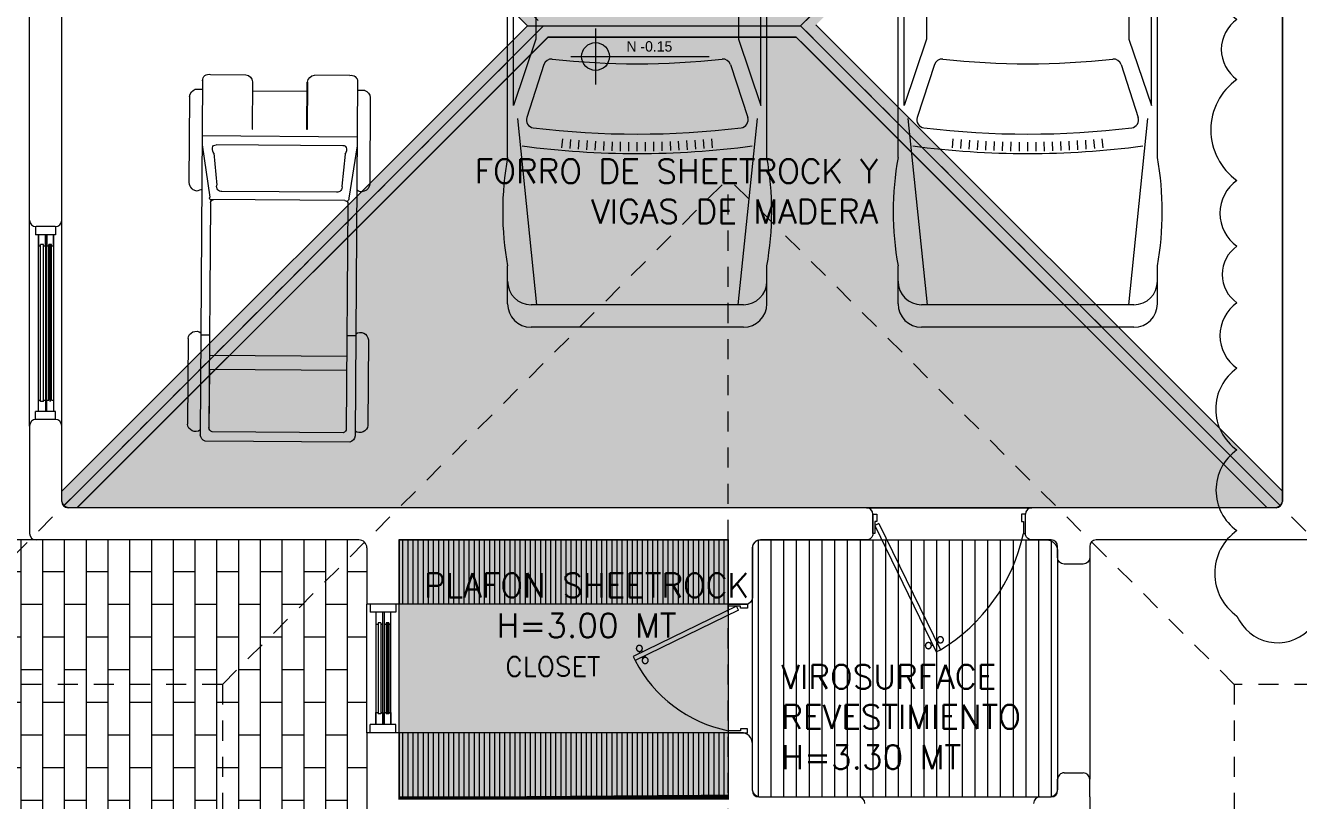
# Model space of a CAD drawing. Header units: metres. Extents: x 8 to 2416, y -346 to 476.
# Drawn here: x 119.34 to 127.27, y -101.05 to -96.23 of the extents above; entities that cross this region are included whole.
import ezdxf

# ---------------------------------------------------------------- set-up
doc = ezdxf.new("R2010")
doc.units = ezdxf.units.M
doc.linetypes.add('0', pattern=[0])
doc.linetypes.add('HIDDEN2', pattern=[0.1875, 0.125, -0.0625])
doc.layers.get('0').update_dxf_attribs({"color": 250, "linetype": '0', "lineweight": 20})
for name, color, linetype, lineweight in [('02_mobiliario', 250, 'Continuous', 5), ('A-DOOR', 35, 'Continuous', 5), ('A-WALL', 250, 'Continuous', 20), ('baños', 140, 'Continuous', 0), ('closets', 253, 'Continuous', 0), ('MOBILIARIOS', 252, 'Continuous', 0), ('piscina', 131, 'Continuous', 0), ('piso', 253, 'Continuous', 0), ('PLAFON', 253, 'Continuous', 5), ('PLAFON-MADERA', 33, 'Continuous', 5), ('textos', 7, 'Continuous', 0)]:
    doc.layers.add(name, color=color, linetype=linetype, lineweight=lineweight)
doc.layers.add('hatch piso', color=253, linetype='Continuous', lineweight=0, transparency=0.7)
doc.layers.add('Techos 1', color=7, linetype='HIDDEN2', lineweight=9, true_color=0x42391a)
doc.styles.add('ESC100-2mm', font='arial.ttf', dxfattribs={"height": 0.15})
doc.styles.get("Standard").update_dxf_attribs({"font": 'arial.ttf', "height": 0.1875})

# ---------------------------------------------------------------- blocks, each defined once
blk = doc.blocks.new('A$C95be60c7')
at = {"layer": 'A-DOOR'}
for p, q in [((0.4752340171023093, 0.742593415591756), (0.4497390260432326, 0.7302042678396958)), ((0.7620076617305642, 0.08760267535788557), (0.4497390260432326, 0.7302042678396958)), ((0.7875026527896409, 0.09999182310988886), (0.4752340171023093, 0.742593415591756)), ((0.4703040601786483, 0.6878845399689055), (0.4600779892918467, 0.6829152382403265)), ((0.4785300738332694, 0.6709566488205212), (0.4683040029464678, 0.6659873470920559)), ((0.4957990512381798, 0.700273687720852), (0.5060251221249814, 0.7052429894493173)), ((0.5040250648923461, 0.6833457965724676), (0.5142511357791477, 0.6883150983010466)), ((0.7620076617305642, 0.08760267535788557), (0.7875026527896409, 0.09999182310988886))]:
    blk.add_line(p, q, dxfattribs=at)
for points in [[(2.652793568813649e-06, 0.03000084532914002), (0.02502843218178441, 0.03000084532891265), (0.02502843218178441, 0.07500084532929918), (0.01250265279338691, 0.07500084532929918), (0.01250265279338691, 0.1500008453294015), (2.652793568813649e-06, 0.1500008453294015), (2.652793568813649e-06, 0.03000084532914002)], [(0.8000026527935518, 0.03000084532914002), (0.7749768734053362, 0.03000084532891265), (0.7749768734053362, 0.07500084532929918), (0.7875026527937337, 0.07500084532929918), (0.7875026527937337, 0.1500008453294015), (0.8000026527935518, 0.1500008453294015), (0.8000026527935518, 0.03000084532914002)]]:
    blk.add_lwpolyline(points, dxfattribs=at)
blk.add_arc((0.8309239935775281, -0.01190400803308833), 0.8342821300934081, 117.1873632610009, 168.8098988989003, dxfattribs=at)
for points in [[(0.5059773594327339, 0.7039096966342697), (0.50597915896941, 0.7089527022782534), (0.5110252815026683, 0.7176856447398734), (0.5197618230374133, 0.722725533494696), (0.5298478343258353, 0.7227219344212301), (0.5385807767872279, 0.7176758118880855), (0.5436206655423916, 0.7089392703529995), (0.5436170664685847, 0.6988532590649186), (0.5385709439357811, 0.6901203166034122), (0.5298344024005814, 0.6850804278484759), (0.5197483911121594, 0.6850840269220555), (0.5110154486507668, 0.6901301494552001), (0.505975559895603, 0.6988666909902861), (0.5059773594327339, 0.7039096966342697)], [(0.4307102590657337, 0.6673340718323573), (0.4307120586024098, 0.6723770774764546), (0.4357581811356681, 0.6811100199379609), (0.4444947226708678, 0.6861499086928973), (0.454580733958835, 0.6861463096193177), (0.4633136764202277, 0.681100187086173), (0.4683535651753914, 0.6723636455512008), (0.4683499661020392, 0.6622776342631198), (0.4633038435687808, 0.6535446918014998), (0.4545673020335812, 0.6485048030466771), (0.4444812907456139, 0.648508402120143), (0.4357483482837665, 0.6535545246532877), (0.4307084595290576, 0.6622910661883736), (0.4307102590657337, 0.6673340718323573)]]:
    blk.add_open_spline(points, degree=2, dxfattribs=at)
blk = doc.blocks.new('puerta 1.00')
at = {"layer": 'A-DOOR'}
for p, q in [((-0.1499909777825792, -0.01249999999998863), (-0.9369131065861893, -0.3949003899592327)), ((-0.1376018300305759, -0.03799499105906534), (-0.9245239588341292, -0.4203953810183521)), ((-0.1376018300305759, -0.03799499105906534), (-0.1499909777825792, -0.01249999999998863)), ((-0.9369131065861893, -0.3949003899592185), (-0.9245239588341292, -0.4203953810182952)), ((-0.8945933787151716, -0.3743353558235185), (-0.8995626804436938, -0.3641092849366885)), ((-0.8776654875668441, -0.3661093421694943), (-0.8826347892953663, -0.3558832712826359)), ((-0.8652763398148409, -0.391604333228571), (-0.8603070380863755, -0.4018304041154153)), ((-0.8822042309632252, -0.3998303468828937), (-0.8772349292346462, -0.4100564177697379))]:
    blk.add_line(p, q, dxfattribs=at)
for points in [[(-0.08000000000000003, 0), (-0.07999999999977266, -0.02502577938815875), (-0.1250000000001364, -0.02502577938815875), (-0.1250000000001364, -0.01249999999998863), (-0.2000000000002728, -0.01249999999998863), (-0.2000000000002728, 0), (-0.08000000000000003, 0)], [(-0.08000000000000003, -0.949999999999676), (-0.07999999999977266, -0.9249742206115172), (-0.1250000000001364, -0.9249742206115172), (-0.1250000000001364, -0.9374999999996874), (-0.2000000000002728, -0.9374999999996874), (-0.2000000000002728, -0.949999999999676), (-0.08000000000000003, -0.949999999999676)]]:
    blk.add_lwpolyline(points, dxfattribs=at)
blk.add_arc((0.0366406024470507, 0.1601847667154885), 1.12290276596214, 211.1335814021241, 257.8342745107439, dxfattribs=at)
for points in [[(-0.8982293876285894, -0.3641570476290497), (-0.9032723932726299, -0.3641552480922314), (-0.9120053357341931, -0.3591091255589873), (-0.9170452244890726, -0.3503725840241714), (-0.9170416254155498, -0.3402865727359341), (-0.9119955028824052, -0.3315536302744846), (-0.9032589613473192, -0.3265137415195056), (-0.8931729500592382, -0.3265173405931563), (-0.8844400075977319, -0.3315634631261162), (-0.8794001188427956, -0.3403000046612163), (-0.8794037179163752, -0.3503860159494536), (-0.8844498404495198, -0.3591189584108889), (-0.8931863819846058, -0.3641588471658821), (-0.8982293876285894, -0.3641570476290497)], [(-0.8616537628267338, -0.4394241479959078), (-0.8666967684707743, -0.4394223484592317), (-0.8754297109322806, -0.4343762259259734), (-0.8804695996872169, -0.4256396843908874), (-0.8804660006136942, -0.4155536731029486), (-0.8754198780805496, -0.4068207306414706), (-0.8666833365455204, -0.4017808418864917), (-0.8565973252574395, -0.4017844409598581), (-0.8478643827958763, -0.4068305634931022), (-0.8428244940409968, -0.4155671050282024), (-0.8428280931145196, -0.4256531163161554), (-0.8478742156476073, -0.4343860587779034), (-0.8566107571826933, -0.4394259475325839), (-0.8616537628267338, -0.4394241479959078)]]:
    blk.add_open_spline(points, degree=2, dxfattribs=at)
blk = doc.blocks.new('PL BASE 1N NASAS 09')
at = {"layer": 'closets', "transparency": 33554687}
h = blk.add_hatch(dxfattribs=at)
h.set_pattern_fill('LINE', color=256, scale=0.01, angle=90)
h.set_pattern_definition([(90, (-228.0346731730523, 137.0095482747123), (-0.03175, 1.944126793646423e-18), [])])
h.paths.add_polyline_path([(-120.1315273407579, -42.04975761937487), (-118.0810712337411, -42.04975761937487), (-118.0810712337412, -41.64979643552722), (-120.1315273407579, -41.64979643552722)])
h = blk.add_hatch(dxfattribs=at)
h.set_pattern_fill('LINE', color=256, scale=0.01, angle=90)
h.set_pattern_definition([(90, (-228.0346731730522, 138.2095094585749), (-0.03175, 1.944126793646423e-18), [])])
h.paths.add_polyline_path([(-120.1310712337408, -43.24975761938991), (-118.0815273407583, -43.24975761938991), (-118.0815273407583, -42.84975761938986), (-120.1310712337408, -42.84975761938986)])
at = {"layer": 'textos', "transparency": 33554534}
h = blk.add_hatch(color=256, dxfattribs=at)
h.dxf.hatch_style = 1
h.paths.add_polyline_path([(-118.9078506860634, -38.55411232649554, 0.4142135623730951), (-118.9943958741247, -38.64065751470831), (-118.9078506860634, -38.64065751470831)])
h.paths.add_polyline_path([(-118.8213054978506, -38.64065751470831), (-118.9078506860634, -38.64065751470831), (-118.9078506860634, -38.72720270292108, 0.4142135623730951)])
at = {"layer": 'A-DOOR'}
for p, q in [((-122.3935273392251, -39.69971712098881), (-122.3935273392276, -39.74971712075616)), ((-122.2695273392717, -39.69971712075598), (-122.2695273392717, -39.74971712075616)), ((-122.2695273392717, -39.74971712075616), (-122.3935273392274, -39.74971712075616)), ((-122.3751035882301, -40.84971712098844), (-122.3751035882299, -39.7497171207557)), ((-122.3321155108044, -39.7497171207557), (-122.3321155108042, -40.84971712098844)), ((-122.3245154165809, -40.84971712098844), (-122.3245154165809, -39.7497171207557)), ((-122.2815273391554, -39.7497171207557), (-122.2815273391554, -40.84971712098844)), ((-122.3623083129007, -40.78841588454783), (-122.3623083129007, -39.81101835719632)), ((-122.344910785783, -39.81101835719677), (-122.3623083129007, -39.81101835719632)), ((-122.344910785783, -40.78841588454738), (-122.344910785783, -39.81101835719677)), ((-122.3117201411171, -40.779717120755), (-122.3117201412517, -39.81101835719632)), ((-122.294322614134, -39.81101835719677), (-122.3117201412517, -39.81101835719632)), ((-122.2943226139998, -40.77971712075545), (-122.294322614134, -39.81101835719677)), ((-122.344910785783, -40.78841588454738), (-122.3623083129007, -40.78841588454783)), ((-122.2695273392717, -40.84971712098799), (-122.3935273392274, -40.84971712098799)), ((-122.3935273392251, -40.89971712075534), (-122.3935273392276, -40.84971712098799)), ((-122.2695273392717, -40.89971712098817), (-122.2695273392717, -40.84971712098799)), ((-120.331071233741, -42.84975761938988), (-120.3310712337462, -42.04975761938987)), ((-120.3110712322481, -42.04975761938988), (-120.3110712322481, -42.09975761915582)), ((-120.1510712322921, -42.04975761938988), (-120.1510712322921, -42.09975761915582)), ((-120.131071233741, -42.84975761938988), (-120.1310712337542, -42.04975761938987)), ((-120.1510712322921, -42.09975761915582), (-120.3110712322479, -42.09975761915582)), ((-120.2746474812506, -42.09975761915582), (-120.2746474812503, -42.79975761962435)), ((-120.2316594038249, -42.79975761962435), (-120.2316594038247, -42.09975761915582)), ((-120.2240593096013, -42.09975761915582), (-120.2240593096013, -42.79975761962435)), ((-120.1810712321759, -42.79975761962435), (-120.1810712321759, -42.09975761915582)), ((-120.2618522059212, -42.16655885559643), (-120.2618522059212, -42.73295638318374)), ((-120.2444546788034, -42.16655885559688), (-120.2618522059212, -42.16655885559643)), ((-120.2444546786685, -42.16655885559688), (-120.2444546788034, -42.73295638318329)), ((-120.2112640342574, -42.16655885559643), (-120.2112640342722, -42.73295638318374)), ((-120.1938665070226, -42.16655885559688), (-120.2112640341404, -42.16655885559643)), ((-120.1938665070183, -42.16655885559688), (-120.1938665071544, -42.73295638318329)), ((-120.2444546788034, -42.73295638318329), (-120.2618522059212, -42.73295638318374)), ((-120.1938665071544, -42.73295638318329), (-120.2112640342722, -42.73295638318374)), ((-120.1510712322921, -42.7997576196239), (-120.3110712322479, -42.7997576196239)), ((-120.3110712322456, -42.84975761939125), (-120.3110712322481, -42.7997576196239)), ((-120.1510712322921, -42.84975761962408), (-120.1510712322921, -42.7997576196239))]:
    blk.add_line(p, q, dxfattribs=at)
for points in [[(-122.3449107857834, -39.81971712075587), (-122.3321155106871, -39.81971712075541), (-122.3321155106876, -39.7497171207557), (-122.3751035879966, -39.74971712075616), (-122.3751035879966, -39.81971712075541), (-122.3623083129007, -39.81971712075496)], [(-122.2943226141344, -39.81971712075587), (-122.2815273390381, -39.81971712075541), (-122.2815273390386, -39.7497171207557), (-122.3245154163476, -39.74971712075616), (-122.3245154163476, -39.81971712075541), (-122.3117201412517, -39.81971712075496)], [(-122.3449107856675, -40.77971712075545), (-122.3321155105712, -40.779717120755), (-122.3321155106394, -40.84971712075516), (-122.3751035879479, -40.84971712075516), (-122.3751035878806, -40.7797171207559), (-122.3623083127843, -40.779717120755)], [(-122.2943226140185, -40.77971712075545), (-122.2815273389222, -40.779717120755), (-122.2815273389904, -40.84971712075516), (-122.3245154162989, -40.84971712075516), (-122.3245154162316, -40.7797171207559), (-122.3117201411353, -40.779717120755)], [(-120.2444546786879, -42.17491942981511), (-120.2316594035916, -42.17491942981557), (-120.2316594036598, -42.09975761938911), (-120.2746474809684, -42.09975761938911), (-120.2746474809011, -42.17491942981466), (-120.2618522058048, -42.17491942981557)], [(-120.1938665070389, -42.17491942981511), (-120.1810712319426, -42.17491942981557), (-120.1810712320108, -42.09975761938911), (-120.2240593093194, -42.09975761938911), (-120.2240593092521, -42.17491942981466), (-120.2112640341558, -42.17491942981557)], [(-120.2444546788039, -42.72425761962419), (-120.2316594037076, -42.72425761962464), (-120.231659403708, -42.79975761962435), (-120.274647481017, -42.7997576196239), (-120.274647481017, -42.72425761962464), (-120.2618522059212, -42.7242576196251)], [(-120.1938665071549, -42.72425761962419), (-120.1810712320586, -42.72425761962464), (-120.181071232059, -42.79975761962435), (-120.224059309368, -42.7997576196239), (-120.224059309368, -42.72425761962464), (-120.2112640342722, -42.7242576196251)]]:
    blk.add_lwpolyline(points, dxfattribs=at)
at = {"layer": 'A-WALL'}
for p, q in [((-114.6310712337411, -35.48971880325269), (-114.6310712337411, -41.40971880325275)), ((-122.4310712337407, -39.65971712099017), (-122.4310712337407, -37.23971880301654)), ((-122.2310712337406, -39.65971712099017), (-122.2310712337406, -37.23333337845695)), ((-122.4310712337407, -40.94103723584989), (-122.4310712337407, -39.65971712099017)), ((-122.2710712337406, -39.69971712099017), (-122.3910712337407, -39.69971712099017)), ((-122.2310712337406, -40.94103723584989), (-122.2310712337406, -39.65971712099017)), ((-122.4310712337407, -40.93971712075398), (-122.4310712337407, -41.60971880325268)), ((-122.2710712337406, -40.89971712075398), (-122.3910712337407, -40.89971712075398)), ((-122.2310712337406, -41.40971880325275), (-122.2310712337406, -40.93971712075398)), ((-117.2210712337407, -41.44971880325275), (-122.1910712337406, -41.44971880325275)), ((-114.6710712337411, -41.44971880325275), (-116.1910712337411, -41.44971880325275)), ((-120.3810712337411, -41.64971880325268), (-122.3910712337407, -41.64971880325268)), ((-120.1310712337411, -41.64971880325268), (-120.1310712337406, -42.04975761938987)), ((-118.0810712337412, -42.04698821131672), (-118.0810712337412, -41.64971880325268)), ((-120.3310712337411, -41.69971880325268), (-120.3310712337462, -42.04975761938987)), ((-120.1310712337406, -42.04975761938987), (-120.3310712337411, -42.04975761938987)), ((-120.331071233741, -42.84975761938988), (-120.3310712337411, -43.36975761938069)), ((-120.1310712337406, -42.84975761938988), (-120.3310712337411, -42.84975761938988)), ((-120.131071233741, -42.84975761938988), (-120.1310712337411, -43.24975761938065)), ((-118.0010712337416, -42.84975761938988), (-118.0810712337415, -42.84975761938988)), ((-118.0810712337412, -42.85248821131673), (-118.0810712337412, -43.25037072660716)), ((-117.9310712337413, -43.2097576193808), (-117.9310712337416, -42.91975761938986)), ((-115.9910712337409, -43.09975761938074), (-115.8710712337409, -43.09975761938077)), ((-116.0310712337409, -43.20975761938448), (-116.0310712337409, -43.13975761938074)), ((-115.8310712337409, -43.24975761938076), (-115.8310712337409, -43.13975761938077)), ((-120.1310712337411, -43.24975761938065), (-118.0810712337413, -43.24975761938076)), ((-117.8910712337413, -43.24975761938076), (-117.2710712337407, -43.24975761938076)), ((-116.1410712337445, -43.24975761939088), (-116.0710712337372, -43.24975761938448)), ((-115.8310712337409, -43.24975761938087), (-115.8310712337408, -44.00975761938537))]:
    blk.add_line(p, q, dxfattribs=at)
for points in [[(-112.401071233741, -41.24971880325036), (-114.3910712337411, -41.24971880325262, 0.4142135623727627), (-114.4310712337411, -41.28971880325262), (-114.4310712337411, -41.60971880325268, -0.414213562373095), (-114.4710712337411, -41.64971880325268), (-115.7910712337409, -41.64971880325268, 0.414213562373095), (-115.8310712337409, -41.68971880325268), (-115.8310712337409, -41.75971880325272, -0.414213562373095), (-115.8710712337409, -41.79971880325272), (-115.9910712337409, -41.79971880325272, -0.414213562373095), (-116.0310712337409, -41.75971880325272), (-116.0310712337409, -41.68971880325268, 0.414213562373095), (-116.0710712337409, -41.64971880325268), (-116.1910712337411, -41.64971880325268, -0.4142135623731346), (-116.2310712337411, -41.60971880325268), (-116.2310712337411, -41.48971880325275)], [(-117.1810712337407, -41.48971880325275), (-117.1810712337407, -41.60971880325268, -0.4142135623731346), (-117.2210712337407, -41.64971880325268), (-117.8810712337412, -41.64971880325268, 0.4142135623726148), (-117.9310712337412, -41.69971880325259), (-117.9310712337417, -42.0097576193543, -0.4142135623677757), (-117.971071233741, -42.04975761935424), (-118.0810712337412, -42.04975761935605)]]:
    blk.add_lwpolyline(points, format="xyb", dxfattribs=at)
blk.add_lwpolyline([(-118.0810712337412, -41.64971880325268), (-120.131071233741, -41.64971880325268)], dxfattribs=at)
for centre, radius, start, end in [((-122.3910712337407, -39.65971712099017), 0.04, 180, 270), ((-122.2710712337406, -39.65971712099017), 0.04, 270, 359.9999999999998), ((-122.3910712337407, -40.93971712075398), 0.04, 90, 180), ((-122.2710712337406, -40.93971712075398), 0.04, 1.730221746716153e-12, 90), ((-122.1910712337406, -41.40971880325275), 0.04, 180, 270), ((-117.2210712337407, -41.48971880325275), 0.04, 0, 90), ((-116.1910712337411, -41.48971880325275), 0.04, 90, 180), ((-114.6710712337411, -41.40971880325275), 0.04, 270, 0), ((-122.3910712337407, -41.60971880325268), 0.04, 180, 270), ((-120.3810712337411, -41.69971880325268), 0.05, 0, 90), ((-118.0010712337416, -42.91975761938988), 0.07, 1.709866196754787e-11, 90.00000000000001), ((-115.9910712337409, -43.13975761938074), 0.04, 89.99999999998643, 180), ((-115.8710712337409, -43.13975761938077), 0.04, 0, 89.99999999998643), ((-117.8910712337413, -43.20975761938076), 0.04, 180.0000000000553, 270), ((-117.2710712337407, -43.28975761938076), 0.04, 0, 90), ((-116.1410712337408, -43.28975761939088), 0.04, 90.00000000524359, 180.0000000000326), ((-116.0710712337409, -43.20975761938448), 0.04, 270.0000000052449, 0)]:
    blk.add_arc(centre, radius, start, end, dxfattribs=at)
at = {"layer": 'closets', "transparency": 33554687}
for p, q in [((-118.0810712337412, -42.04975761935605), (-120.1310712337406, -42.04975761938987)), ((-118.081527340758, -42.84975761938988), (-120.131071233741, -42.84975761938988))]:
    blk.add_line(p, q, dxfattribs=at)
at = {"layer": 'piscina', "const_width": 0.01}
for points in [[(-122.3030213771533, -39.81101835719723), (-122.3030213774657, -40.78841588431546)], [(-120.202565270042, -42.16655885559734), (-120.2025652707133, -42.73295638318351)]]:
    blk.add_lwpolyline(points, dxfattribs=at)
at = {"layer": 'piso'}
for p, q in [((-117.2210712337407, -41.44971880325275), (-116.1910712337411, -41.44971880325275)), ((-122.3910712337407, -41.64971880325268), (-123.5311188128797, -41.64971880325274)), ((-115.8310712337409, -41.72971880325272), (-115.8310712337409, -43.13975761938077)), ((-117.9310712337416, -42.91975761938986), (-117.9310712337417, -42.00975761935441))]:
    blk.add_line(p, q, dxfattribs=at)
at = {"layer": 'Techos 1'}
for p, q in [((-123.3310712337411, -34.34971880325274), (-119.2310712337411, -38.44971880325265)), ((-113.5310712337411, -34.34971880325274), (-117.6310712337411, -38.44971880325282)), ((-123.3310712337411, -42.54971880325273), (-119.231071233741, -38.44971880325265)), ((-119.231071233741, -38.44971880325265), (-117.6310712337411, -38.44971880325282)), ((-113.5310712337411, -42.54971880325273), (-117.6310712337411, -38.44971880325288)), ((-121.2310712337413, -42.54971880325273), (-118.0810712337411, -39.39971880325258)), ((-118.0810712337412, -51.09971880325273), (-118.0810712337412, -39.39971880325258)), ((-114.931071233741, -42.54971880325273), (-118.0810712337411, -39.39971880325258)), ((-121.2310712337413, -42.54971880325273), (-123.3310712337411, -42.54971880325273)), ((-121.2310712337413, -42.54971880325273), (-121.2310712337413, -47.94979643551808)), ((-113.5310712337411, -42.54971880325273), (-114.931071233741, -42.54971880325273)), ((-114.931071233741, -42.54971880325273), (-114.931071233741, -47.94971880325273))]:
    blk.add_line(p, q, dxfattribs=at)
at = {"layer": 'textos'}
for p, q in [((-118.9078506860634, -38.46667954086057), (-118.9078506860634, -38.81463548855582)), ((-119.0616661019022, -38.64065751470831), (-118.2007921220021, -38.64065751470831))]:
    blk.add_line(p, q, dxfattribs=at)
blk.add_circle((-118.9078506860634, -38.64065751470831), 0.08654518812586502, dxfattribs=at)
at = {"layer": 'A-DOOR', "rotation": 90.00000000000001}
for name, p in [('puerta 1.00', (-117.1810712337407, -41.40971880325275)), ('A$C95be60c7', (-117.9310703884118, -42.84976027215259))]:
    blk.add_blockref(name, p, dxfattribs=at)
at = {"layer": 'textos', "insert": (-118.7148829653262, -38.54527026210154), "char_height": 0.065, "attachment_point": 1, "style": 'ESC100-2mm'}
blk.add_mtext_dynamic_manual_height_columns('{\\Ftxt|c0;N -0.15}', width=2.216942068900153, gutter_width=0.5, heights=[0], dxfattribs=at)
at = {"layer": 'textos', "insert": (-117.4710045693412, -42.49729062466741), "char_height": 0.15, "width": 3.404876511770499, "attachment_point": 9}
blk.add_mtext('\\pxqc;{\\Fromans|c0;\\H0.8x;CLOSET\\H1.25x; }', dxfattribs=at)
blk = doc.blocks.new('carro1')
at = {"layer": 'MOBILIARIOS'}
for p, q in [((-0.3195339812664315, 1.576982825296), (-0.7087195375934243, 1.576982825296)), ((-0.3195339812664315, 1.576982825296), (-0.7087195375934243, 1.576982825296)), ((0, 1.539478150429204), (0.2940843750257045, 1.400026181479916)), ((1.741735531017184, 1.539478150429204), (0, 1.539478150429204)), ((1.741735531017184, 1.539478150429204), (0, 1.539478150429204)), ((0, 1.539478150429204), (0.2940843750257045, 1.400026181479916)), ((0.3092648374149576, 1.539478150429204), (0.2940843750257045, 1.400026181479916)), ((0.3092648374149576, 1.539478150429204), (0.2940843750257045, 1.400026181479916)), ((2.06603201222606, 1.576982825296), (0.3591222687391564, 1.576982825296)), ((2.06603201222606, 1.576982825296), (0.3591222687391564, 1.576982825296)), ((0.8450460874009877, 1.539478150429204), (0.8103691437281668, 1.400026181479916)), ((0.8450460874009877, 1.539478150429204), (0.8103691437281668, 1.400026181479916)), ((0.9587507621617988, 1.539478150429204), (0.8932663871673867, 1.400026181479916)), ((0.9587507621617988, 1.539478150429204), (0.8932663871673867, 1.400026181479916)), ((1.330374606186524, 1.400026181479916), (1.741735531017184, 1.539478150429204)), ((1.330374606186524, 1.400026181479916), (1.741735531017184, 1.539478150429204)), ((1.822251549805515, 1.515665650600567), (2.982515624957159, 1.396751969121397)), ((1.822251549805515, 1.515665650600567), (2.982515624957159, 1.396751969121397)), ((2.976413656026125, 1.576982825296), (2.740521087427624, 1.576982825296)), ((2.976413656026125, 1.576982825296), (2.740521087427624, 1.576982825296)), ((-0.8550175940617919, 1.430684768827632), (-0.8550175940617919, 0.108793381601572)), ((-0.8550175940617919, 1.430684768827632), (-0.8550175940617919, 0.108793381601572)), ((-0.7200304878642783, 1.430684768827632), (-0.7200304878642783, 0.108793381601572)), ((-0.7200304878642783, 1.430684768827632), (-0.7200304878642783, 0.108793381601572)), ((-0.04702970024663955, 1.344215650577098), (-0.695176181383431, 1.501526969019324)), ((-0.04702970024663955, 1.344215650577098), (-0.695176181383431, 1.501526969019324)), ((-0.0703957190271467, 1.329481643857434), (-0.4802683562738821, 1.428898844169453)), ((-0.0703957190271467, 1.329481643857434), (-0.4802683562738821, 1.428898844169453)), ((1.48723944358062, 1.350466412724927), (1.817191387177445, 1.457473844056949)), ((1.48723944358062, 1.350466412724927), (1.817191387177445, 1.457473844056949)), ((2.982515624957159, 1.430684768827632), (2.982515624957159, 0.108793381601572)), ((2.982515624957159, 1.430684768827632), (2.982515624957159, 0.108793381601572)), ((3.122711712378077, 1.430684768827632), (3.122711712378077, 0.108793381601572)), ((3.122711712378077, 1.430684768827632), (3.122711712378077, 0.108793381601572)), ((-0.5405437500448897, 0.1654968750663102), (-0.5405437500448897, 1.381571506615728)), ((-0.5405437500448897, 0.1654968750663102), (-0.5405437500448897, 1.381571506615728)), ((0.2940843750257045, 1.400026181479916), (1.330374606186524, 1.400026181479916)), ((0.2940843750257045, 1.400026181479916), (1.330374606186524, 1.400026181479916)), ((-0.03318868146743625, 0.2650628939736634), (-0.03318868146743625, 1.282005487941206)), ((-0.03318868146743625, 0.2650628939736634), (-0.03318868146743625, 1.282005487941206)), ((0.06474023114424199, 1.20208476879634), (0.06474023114424199, 0.3373933816328645)), ((0.06474023114424199, 1.20208476879634), (0.06474023114424199, 0.3373933816328645)), ((2.006500762188807, 1.238547662738711), (1.949648424750194, 1.233636344084516)), ((2.006500762188807, 1.238547662738711), (1.949648424750194, 1.233636344084516)), ((2.010816780966707, 1.186606643954292), (1.953815624932759, 1.182141806464642)), ((2.010816780966707, 1.186606643954292), (1.953815624932759, 1.182141806464642)), ((2.014686318580061, 1.134516806574538), (1.957536318572238, 1.130647268844768)), ((2.014686318580061, 1.134516806574538), (1.957536318572238, 1.130647268844768)), ((2.017960530938581, 1.08257578779012), (1.960810530930758, 1.079152756603435)), ((2.017960530938581, 1.08257578779012), (1.960810530930758, 1.079152756603435)), ((2.02063944353722, 1.030485950410366), (1.963638262124732, 1.027658218983561)), ((2.02063944353722, 1.030485950410366), (1.963638262124732, 1.027658218983561)), ((2.02302069356665, 0.9783961127977818), (1.965870693558827, 0.9761636815965176)), ((2.02302069356665, 0.9783961127977818), (1.965870693558827, 0.9761636815965176)), ((2.024806643719785, 0.9261574314441532), (1.967656643828377, 0.9245203253813088)), ((2.024806643719785, 0.9261574314441532), (1.967656643828377, 0.9245203253813088)), ((2.0259972687345, 0.8740675940643996), (1.968847268726677, 0.8728769691661)), ((2.0259972687345, 0.8740675940643996), (1.968847268726677, 0.8728769691661)), ((2.02674138720613, 0.821828912710771), (1.969591387198307, 0.8213824315462261)), ((2.02674138720613, 0.821828912710771), (1.969591387198307, 0.8213824315462261)), ((2.02674138720613, 0.7176492379512638), (1.969591387198307, 0.7180957191158086)), ((2.02674138720613, 0.7176492379512638), (1.969591387198307, 0.7180957191158086)), ((2.02703904977534, 0.7697390753310174), (1.969889049767517, 0.7697390753310174)), ((2.02703904977534, 0.7697390753310174), (1.969889049767517, 0.7697390753310174)), ((2.0259972687345, 0.6654105565976351), (1.968847268726677, 0.6666011814959347)), ((2.0259972687345, 0.6654105565976351), (1.968847268726677, 0.6666011814959347)), ((2.02302069356665, 0.5610820376314223), (1.965870693558827, 0.5633144690655172)), ((2.02302069356665, 0.5610820376314223), (1.965870693558827, 0.5633144690655172)), ((2.024806643719785, 0.6133207189850509), (1.967656643828377, 0.614957825280726)), ((2.024806643719785, 0.6133207189850509), (1.967656643828377, 0.614957825280726)), ((2.02063944353722, 0.5089922002516687), (1.963638262124732, 0.5118199314456433)), ((2.02063944353722, 0.5089922002516687), (1.963638262124732, 0.5118199314456433)), ((2.014686318580061, 0.4049613440874964), (1.957536318572238, 0.4088308815844357)), ((2.014686318580061, 0.4049613440874964), (1.957536318572238, 0.4088308815844357)), ((2.017960530938581, 0.4569023628719151), (1.960810530930758, 0.4603253938257694)), ((2.017960530938581, 0.4569023628719151), (1.960810530930758, 0.4603253938257694)), ((2.010816780966707, 0.3528715067077428), (1.953815624932759, 0.3573363441973925)), ((2.010816780966707, 0.3528715067077428), (1.953815624932759, 0.3573363441973925)), ((2.006500762188807, 0.3009304879233241), (1.949648424750194, 0.3058418065775186)), ((2.006500762188807, 0.3009304879233241), (1.949648424750194, 0.3058418065775186)), ((-0.04702970024663955, 0.1952625000849366), (-0.695176181383431, 0.03795118140988052)), ((-0.04702970024663955, 0.1952625000849366), (-0.695176181383431, 0.03795118140988052)), ((-0.0703957190271467, 0.2175867378246039), (-0.4802683562738821, 0.1181695377454162)), ((-0.0703957190271467, 0.2175867378246039), (-0.4802683562738821, 0.1181695377454162)), ((1.48723944358062, 0.1890117379371077), (1.817191387177445, 0.08200430660508573)), ((1.48723944358062, 0.1890117379371077), (1.817191387177445, 0.08200430660508573)), ((0, 0), (0.2940843750257045, 0.1394519691821188)), ((0, 0), (0.2940843750257045, 0.1394519691821188)), ((0.3092648374149576, 0), (0.2940843750257045, 0.1394519691821188)), ((0.2940843750257045, 0.1394519691821188), (1.330374606186524, 0.1394519691821188)), ((0.3092648374149576, 0), (0.2940843750257045, 0.1394519691821188)), ((0.2940843750257045, 0.1394519691821188), (1.330374606186524, 0.1394519691821188)), ((0.8450460874009877, 0), (0.8103691437281668, 0.1394519691821188)), ((0.8450460874009877, 0), (0.8103691437281668, 0.1394519691821188)), ((0.9587507621617988, 0), (0.8932663871673867, 0.1394519691821188)), ((0.9587507621617988, 0), (0.8932663871673867, 0.1394519691821188)), ((1.330374606186524, 0.1394519691821188), (1.741735531017184, 0)), ((1.330374606186524, 0.1394519691821188), (1.741735531017184, 0)), ((1.822251549805515, 0.02381250006146729), (2.982515624957159, 0.1427261815406382)), ((1.822251549805515, 0.02381250006146729), (2.982515624957159, 0.1427261815406382)), ((1.741735531017184, 0), (0, 0)), ((1.741735531017184, 0), (0, 0)), ((-0.3195339812664315, -0.0375046746339649), (-0.7087195375934243, -0.0375046746339649)), ((-0.3195339812664315, -0.0375046746339649), (-0.7087195375934243, -0.0375046746339649)), ((2.06603201222606, -0.0375046746339649), (0.3591222687391564, -0.0375046746339649)), ((2.06603201222606, -0.0375046746339649), (0.3591222687391564, -0.0375046746339649)), ((2.976413656026125, -0.0375046746339649), (2.740521087427624, -0.0375046746339649)), ((2.976413656026125, -0.0375046746339649), (2.740521087427624, -0.0375046746339649))]:
    blk.add_line(p, q, dxfattribs=at)
for centre, radius, start, end in [((0.01979394059162587, -0.7269613349344581), 2.3287985428, 81.62164300014749, 98.3783569998525), ((0.01979394059162587, -0.7269613349344581), 2.3287985428, 81.62164300014749, 98.3783569998525), ((2.403276549768634, -0.2901677456684411), 1.8973626772, 79.76162700215755, 100.2383729978425), ((2.403276549768634, -0.2901677456684411), 1.8973626772, 79.76162700215755, 100.2383729978425), ((-0.7089300020597875, 1.430894928518683), 0.1460880492, 89.91744999830331, 180.0824260042847), ((-0.7089300020597875, 1.430894928518683), 0.1460880492, 89.91744999830331, 180.0824260042847), ((-0.5736886417726055, 1.430641030194238), 0.1463417952, 90.01715099212498, 179.9828799971885), ((-0.5736886417726055, 1.430641030194238), 0.1463417952, 90.01715099212498, 179.9828799971885), ((2.836173905991018, 1.430641080951318), 0.1463417444, 0.01710499507260343, 89.98290999932935), ((2.836173905991018, 1.430641080951318), 0.1463417444, 0.01710499507260343, 89.98290999932935), ((2.976369993411936, 1.430641080951318), 0.1463417444, 0.01710499507260343, 89.98290999932935), ((2.976369993411936, 1.430641080951318), 0.1463417444, 0.01710499507260343, 89.98290999932935), ((-0.4917661234503612, 1.381495586130768), 0.0487777282, 76.36608900646986, 179.9108280024085), ((-0.4917661234503612, 1.381495586130768), 0.0487777282, 76.36608900646986, 179.9108280024085), ((1.832380002946593, 1.41119537432678), 0.04870724320000001, 6.835647994061112, 108.1698610046628), ((1.832380002946593, 1.41119537432678), 0.04870724320000001, 6.835647994061112, 108.1698610046628), ((-3.350271861767396, 0.7697390753310174), 5.3917472556, 352.3671109968345, 7.63288900316549), ((-3.350271861767396, 0.7697390753310174), 5.3917472556, 352.3671109968345, 7.63288900316549), ((1.502458082162775, 1.303920176113024), 0.0489709968, 108.1055300031388, 185.974426997457), ((1.502458082162775, 1.303920176113024), 0.0489709968, 108.1055300031388, 185.974426997457), ((-3.410681748646311, 0.7697390753310174), 5.330862210999999, 353.0261540003712, 6.973845999628761), ((-3.410681748646311, 0.7697390753310174), 5.330862210999999, 353.0261540003712, 6.973845999628761), ((-0.08198512939270586, 1.282081306912005), 0.0487964988, 359.9109800009768, 76.26071201012155), ((-0.08198512939270586, 1.282081306912005), 0.0487964988, 359.9109800009768, 76.26071201012155), ((-0.0816583838313818, 1.201971408678219), 0.1463986658, 0.04437299538932409, 76.31774900112669), ((-0.0816583838313818, 1.201971408678219), 0.1463986658, 0.04437299538932409, 76.31774900112669), ((-3.37947396247182, 0.7697390753310174), 4.862099724599999, 353.7528229936943, 6.247177006305713), ((-3.37947396247182, 0.7697390753310174), 4.862099724599999, 353.7528229936943, 6.247177006305713), ((-0.0816583838313818, 0.337506741983816), 0.1463986658, 283.6822360053976, 359.9556270046107), ((-0.0816583838313818, 0.337506741983816), 0.1463986658, 283.6822360053976, 359.9556270046107), ((-0.08198512939270586, 0.2649869986344129), 0.0487964988, 283.7393260039927, 0.08914199541568091), ((-0.08198512939270586, 0.2649869986344129), 0.0487964988, 283.7393260039927, 0.08914199541568091), ((1.502458082162775, 0.2355579745490104), 0.0489709714, 174.0255739947694, 251.8944550081083), ((1.502458082162775, 0.2355579745490104), 0.0489709714, 174.0255739947694, 251.8944550081083), ((-0.4917661234503612, 0.1655727194156498), 0.0487777028, 180.0890590058521, 283.6339259968158), ((-0.4917661234503612, 0.1655727194156498), 0.0487777028, 180.0890590058521, 283.6339259968158), ((-0.7089300020597875, 0.108583222143352), 0.1460877444, 179.9175719946845, 270.0825419975572), ((-0.7089300020597875, 0.108583222143352), 0.1460877444, 179.9175719946845, 270.0825419975572), ((-0.5736886417726055, 0.1088371204677969), 0.146341846, 180.0171279935996, 269.982849007875), ((-0.5736886417726055, 0.1088371204677969), 0.146341846, 180.0171279935996, 269.982849007875), ((1.832380002946593, 0.1282827763352543), 0.0487071924, 251.8301469980089, 353.1643520059389), ((1.832380002946593, 0.1282827763352543), 0.0487071924, 251.8301469980089, 353.1643520059389), ((2.836173905991018, 0.1088370697107166), 0.1463417698, 270.0170970042829, 359.9828950049274), ((2.836173905991018, 0.1088370697107166), 0.1463417698, 270.0170970042829, 359.9828950049274), ((2.976369993411936, 0.1088370697107166), 0.1463417698, 270.0170970042829, 359.9828950049274), ((2.976369993411936, 0.1088370697107166), 0.1463417698, 270.0170970042829, 359.9828950049274), ((0.01979394059162587, 2.266439485596493), 2.328798365, 261.6216350047208, 278.3783720078303), ((0.01979394059162587, 2.266439485596493), 2.328798365, 261.6216350047208, 278.3783720078303), ((2.403276549768634, 1.829645896330476), 1.8973626772, 259.7616270021575, 280.2383729978424), ((2.403276549768634, 1.829645896330476), 1.8973626772, 259.7616270021575, 280.2383729978424)]:
    blk.add_arc(centre, radius, start, end, dxfattribs=at)
blk = doc.blocks.new('carritogolf')
at = {"layer": 'MOBILIARIOS', "linetype": 'Continuous'}
for p, q in [((-0.046017854659965, -0.4340890304434311), (-0.06140210602137586, 1.777179359757099)), ((0.8708483109531358, 1.821807085659145), (-0.03035284609080691, 1.815537242889775)), ((0.8286302435495259, 1.763463156400746), (0.01267291683603844, 1.757786372582757)), ((0.9178125182671124, -0.4273834632709281), (0.9024282669052468, 1.783884926929375)), ((-0.1364655149959049, 1.177261124756058), (-0.140172040602863, 1.710021719913073)), ((0.003143300028625617, 0.3297483448922662), (-0.006648406613692259, 1.737167586558314)), ((-0.004097047821176147, 1.37044587109807), (-0.006648406614147007, 1.73716758655786)), ((0.8580282877510967, 0.3356959564957265), (0.8482365811087789, 1.743115198162002)), ((0.9858315160445841, 1.185069177231469), (0.9821249904380807, 1.717829772388029)), ((0.850787939901295, 1.376393482701303), (-0.004097047821176147, 1.37044587109807)), ((0.8513955492263108, 1.289058242050658), (-0.003489438496160346, 1.283110630447425)), ((-0.05707139826421326, 1.154701414878161), (-0.002598705661455369, 1.155080392662455)), ((0.9067589746628641, 1.161406982050664), (0.852286282060561, 1.16102800426637)), ((0.8392600347397661, 0.3177365365651781), (0.0009719702875941039, 0.3119043931882857)), ((-0.04883877459445785, -0.02862171614657427), (-0.002320308862124421, 0.2970446213268474)), ((0.7922747809798807, 0.2670883587983894), (0.06984503008885667, 0.2620622656617684)), ((0.9149915983326196, -0.02191614897407135), (0.863946398867995, 0.3030714179093934)), ((-0.1274455507486323, -0.3302838347499915), (-0.1311790065946639, 0.2063476012166916)), ((0.02354701561495176, 0.02321138831206326), (0.04188417616165907, 0.2229852705708595)), ((0.8418916227834075, 0.0289047809332601), (0.8207766354267392, 0.228404186442674)), ((0.9977880135866712, -0.3224553522055089), (0.9940545577401849, 0.2141760837614015)), ((0.9153748515328175, -0.0770033719987282), (-0.0484555213942599, -0.08370893917123112)), ((0.8273502316079089, -0.02252588808192968), (0.03880259213116233, -0.02801197703871594)), ((-0.09244369931997198, -0.3743566079547804), (-0.0464356523870606, -0.3740365204601517)), ((0.6040320401539816, -0.3602179869376982), (0.2647032350697032, -0.3625787675892411)), ((0.9634027674720187, -0.3670108657934747), (0.9173947205395621, -0.3673309532878761)), ((0.002704878551924139, -0.4661940954245551), (0.2224955506217725, -0.4646649662782352)), ((0.8695412029815657, -0.4601633359007451), (0.6497505309117173, -0.4616924650468377))]:
    blk.add_line(p, q, dxfattribs=at)
for points in [[(0.2630542365478163, -0.1255585693396029), (0.2651487277644833, -0.1255439975314516), (0.2672020070099848, -0.4206738277308091), (0.2651075157933178, -0.4206883995391877)], [(0.6044775328487617, -0.1231832168792266), (0.6023830416320948, -0.1231977886882873), (0.6044363208775962, -0.4183276188874174), (0.6065308120942632, -0.4183130470788115)]]:
    blk.add_lwpolyline(points, close=True, dxfattribs=at)
for centre, radius, start, end in [((-0.09042598131094337, 1.706133674132104), 0.0498977686380286, 54.13094229820063, 175.5309693476246), ((-0.01848555117243222, 1.774185571072792), 0.0430208490237723, 106.0126662998958, 176.0096044674555), ((0.01669352632967502, 1.734656619239502), 0.02347660091302949, 99.86110309297213, 186.937105927417), ((0.8249318446283382, 1.740279700319604), 0.02347660091302949, 353.8601183776287, 80.93612121205061), ((0.8595575212103199, 1.780294298259321), 0.0430208490237723, 4.787619837576903, 74.78455800508429), ((0.9324378438610097, 1.71324994923674), 0.0498977686380286, 5.266254957427849, 126.6662820068168), ((-0.0867783684188339, 1.181840947907574), 0.0498977686380286, 185.2662549574278, 306.6662820068286), ((0.9360854567531192, 1.18895722301221), 0.0498977686380286, 234.1309422982006, 355.5309693476245), ((0.01651102985857733, 0.300667014560247), 0.01917657557463203, 114.7534914176583, 190.888408107162), ((0.02260925638216804, 0.3316005025812387), 0.01955387288652074, 175.3619762744806, 272.1148455106717), ((0.8385384452768108, 0.3372770906382243), 0.01955387288652074, 268.6823787943174, 5.435248030518299), ((0.8450664819970939, 0.3064314461411755), 0.01917657557463203, 349.9088161979278, 66.04373288739873), ((0.0721335728258623, 0.230882794077786), 0.03126334716775001, 86.59929795198074, 194.6321817485365), ((0.7904202828368057, 0.235880063222055), 0.03126334716775001, 346.165042556511, 94.19792635304009), ((-0.07638205620372673, -0.3256653965636929), 0.05127192649356068, 185.1680557803692, 251.7439618411148), ((0.946665202279803, -0.3185478452751909), 0.05127192649356068, 289.0532624639183, 355.6291685247102), ((-0.008692703791837175, -0.4304676889715324), 0.03750041334911376, 175.2556473339089, 287.6939327773503), ((0.2173736405475779, -0.4170688529873701), 0.04787090936270118, 276.1420736669617, 355.6636952235793), ((0.6542097052343365, -0.4140296941710062), 0.04787090936270118, 185.1335290814643, 264.6551506380715), ((0.8804405940987294, -0.4242818047928836), 0.03750041334911376, 253.1032915276813, 5.541576971133372)]:
    blk.add_arc(centre, radius, start, end, dxfattribs=at)
for points in [[(-0.1311790065946639, 0.2063476012125989), (-0.1286397776611352, 0.2203447481815033), (-0.1246852432813625, 0.2421435699338303), (-0.09137902895321304, 0.2549416531145994), (-0.07853390559006357, 0.2604120544642115), (-0.0530651250700771, 0.248278914493028), (-0.05075359975347737, 0.2466072988308383)], [(0.9940545577401849, 0.2141760837575362), (0.9913208219414287, 0.2281365456205435), (0.9870633672244935, 0.2498782348670261), (0.9535823077622467, 0.2622116651759256), (0.940662314074018, 0.2675028132788952), (0.9153648163074308, 0.2550164818134704), (0.9130767731736, 0.2533128660028865)]]:
    blk.add_open_spline(points, degree=3, knots=[0, 0, 0, 0, 0.04317574624565605, 0.06724087405503762, 0.1048600781498288, 0.1145034042830571, 0.1145034042830571, 0.1145034042830571, 0.1145034042830571], dxfattribs=at)
for points in [[(0.02354701561495176, 0.02321138831206326), (0.01733484137872665, 0.01083661386286394), (0.02127626463158094, -0.02444682268793485), (0.03880259226212956, -0.02801197703803382)], [(0.8418916227834075, 0.0289047809332601), (0.8482753750723191, 0.01661763894952628), (0.8448252579151472, -0.01871722207630455), (0.8273502314769416, -0.0225258880826118)]]:
    blk.add_spline(points, degree=3, dxfattribs=at)
blk = doc.blocks.new('PL MUEBLES 1N NASAS 09')
at = {"layer": 'hatch piso'}
h = blk.add_hatch(dxfattribs=at)
h.set_pattern_fill('AR-BRSTD', color=256, scale=0.002, angle=-90.00000000000001)
h.set_pattern_definition([(270, (-8.745879547549919, 232.0100725299206), (0.1354836, -2.178742458197296e-17), []), (0, (-8.745879547549919, 232.0100725299206), (0.1354836, 0.2032), [0.1354836, -0.1354836])])
edge = h.paths.add_edge_path()
edge.add_line((62.33047333544064, 47.14807486002906), (63.23047333544037, 47.14807486002911))
edge.add_line((63.23047333544037, 47.14807486002911), (63.23047333544059, 48.44807486002907))
edge.add_line((63.23047333544059, 48.44807486002907), (56.53309564073618, 48.44807486002884))
edge.add_line((56.53309564073618, 48.44807486002884), (56.53309564073629, 48.27307486002911))
edge.add_line((56.53309564073629, 48.27307486002911), (56.38309564073631, 48.27307486002911))
edge.add_line((56.38309564073631, 48.27307486002911), (56.38309564073633, 48.45357486002917))
edge.add_line((56.38309564073633, 48.45357486002917), (54.58787718628311, 48.45357486002946))
edge.add_line((54.58787718628311, 48.45357486002946), (54.58787718628315, 46.94807486002907))
edge.add_line((54.58787718628315, 46.94807486002907), (55.82569395206997, 46.94807486002912))
edge.add_arc((55.87547333544112, 46.99728881121364), 0.07000000000002685, 180.0000000000116, 224.6727403341577, ccw=False)
edge.add_line((55.80547333544109, 46.99728881121362), (55.80547333544109, 47.10728881121358))
edge.add_arc((55.8754733354411, 47.10728881121359), 0.07000000000000739, 90.00000000001171, 180.0000000000116, ccw=False)
edge.add_line((55.87547333544109, 47.1772888112136), (55.9854733354411, 47.1772888112136))
edge.add_arc((55.98547333544109, 47.10728881121359), 0.07000000000000739, -1.1709744285326451e-11, 89.9999999999884, ccw=False)
edge.add_line((56.05547333544109, 47.10728881121358), (56.05547333544109, 46.99728881121362))
edge.add_arc((55.98547333544108, 46.9972888112136), 0.0700000000000145, -44.67274033409598, 1.750777300912887e-11, ccw=False)
edge.add_line((56.03525271881227, 46.94807486002915), (59.0256939700979, 46.94807486002929))
edge.add_arc((59.07547333674199, 46.99728882813308), 0.07000000000004498, 179.9999999999884, 224.6727598081308, ccw=False)
edge.add_line((59.00547333674194, 46.99728882813309), (59.00547333674194, 47.10728882813305))
edge.add_arc((59.07547333674194, 47.10728882813305), 0.06999999999999318, 90, 180, ccw=False)
edge.add_line((59.07547333674194, 47.17728882813304), (59.18547333674195, 47.17728882813304))
edge.add_arc((59.18547333674195, 47.10728882813305), 0.06999999999999318, 0, 90, ccw=False)
edge.add_line((59.25547333674194, 47.10728882813305), (59.25547333674194, 46.99728882813309))
edge.add_arc((59.18547333674189, 46.99728882813309), 0.07000000000005002, -90, 0, ccw=False)
edge.add_line((59.18547333674189, 46.92728882813304), (59.07547333674199, 46.92728882813304))
edge.add_arc((59.07547333674199, 46.99728882813307), 0.0700000000000287, 229.9947977251994, 270, ccw=False)
edge.add_line((59.03047333544123, 46.94366980275089), (59.03047333544112, 44.97199442516524))
edge.add_arc((59.07547333674192, 44.91837539978317), 0.0699999999999629, 89.9999999999884, 130.0052022748909, ccw=False)
edge.add_line((59.07547333674194, 44.98837539978314), (59.18547333674195, 44.98837539978314))
edge.add_arc((59.18547333674195, 44.91837539978314), 0.06999999999999318, 0, 90, ccw=False)
edge.add_line((59.25547333674194, 44.91837539978314), (59.25547333674194, 44.80837539978319))
edge.add_arc((59.18547333674189, 44.80837539978319), 0.07000000000005002, -90, 0, ccw=False)
edge.add_line((59.18547333674189, 44.73837539978314), (59.07547333674199, 44.73837539978314))
edge.add_arc((59.07547333674198, 44.80837539978323), 0.07000000000009265, 229.9947977250752, 270.0000000000116, ccw=False)
edge.add_line((59.03047333544106, 44.7547563744011), (59.03047333544089, 41.1719944251663))
edge.add_arc((59.07547333674065, 41.11837539978324), 0.07000000000005885, 90.00000000001751, 130.0052022737088, ccw=False)
edge.add_line((59.07547333674063, 41.1883753997833), (59.18547333674053, 41.1883753997833))
edge.add_arc((59.18547333674053, 41.11837539978325), 0.07000000000005002, 0, 90, ccw=False)
edge.add_line((59.25547333674058, 41.11837539978325), (59.25547333674058, 41.00837539978329))
edge.add_arc((59.18547333674059, 41.00837539978329), 0.06999999999999318, -90, 0, ccw=False)
edge.add_line((59.18547333674059, 40.9383753997833), (59.07547333674057, 40.9383753997833))
edge.add_arc((59.07547333674057, 41.00837539978329), 0.06999999999999318, 180, 270, ccw=False)
edge.add_line((59.00547333674058, 41.00837539978329), (59.00547333674058, 41.11837539978325))
edge.add_arc((59.07547333674064, 41.11837539978322), 0.07000000000005713, 149.8480530798668, 179.9999999999767, ccw=False)
edge.add_line((59.01494459063377, 41.15353604390046), (56.03909236191515, 41.15353604390057))
edge.add_arc((55.98547333544103, 41.10853604390083), 0.07000000000006618, 2.9103830456733704e-11, 40.005200884535725, ccw=False)
edge.add_line((56.05547333544109, 41.10853604390087), (56.05547333544109, 40.99853604390091))
edge.add_arc((55.9854733354411, 40.99853604390091), 0.06999999999999318, -90, 0, ccw=False)
edge.add_line((55.9854733354411, 40.92853604390092), (55.87547333544109, 40.92853604390092))
edge.add_arc((55.87547333544109, 40.99853604390091), 0.06999999999999318, 180, 270, ccw=False)
edge.add_line((55.80547333544109, 40.99853604390091), (55.80547333544109, 41.10853604390087))
edge.add_arc((55.87547333544116, 41.10853604390083), 0.07000000000006423, 139.9947991154644, 179.9999999999709, ccw=False)
edge.add_line((55.82185430896703, 41.15353604390057), (50.43629332391805, 41.15353604390077))
edge.add_arc((50.38267429744407, 41.10853604390091), 0.07000000000003498, -3.490185918053612e-11, 40.005200884686076, ccw=False)
edge.add_line((50.4526742974441, 41.10853604390087), (50.4526742974441, 40.99853604390091))
edge.add_arc((50.38267429744411, 40.99853604390091), 0.06999999999999318, -90, 0, ccw=False)
edge.add_line((50.38267429744411, 40.92853604390092), (50.2726742974441, 40.92853604390092))
edge.add_arc((50.2726742974441, 40.99853604390091), 0.06999999999999318, 180, 270, ccw=False)
edge.add_line((50.2026742974441, 40.99853604390091), (50.2026742974441, 41.10853604390087))
edge.add_arc((50.27267429744415, 41.10853604390086), 0.07000000000005002, 139.9947991152424, 179.9999999999942, ccw=False)
edge.add_line((50.21905527097022, 41.1535360439008), (46.43047333544075, 41.15353604390094))
edge.add_line((46.43047333544075, 41.15353604390094), (46.43047333544064, 40.95353604390095))
edge.add_line((46.43047333544064, 40.95353604390095), (44.33047333544016, 40.95353604390101))
edge.add_line((44.33047333544016, 40.95353604390101), (44.33047333544033, 39.35357486002907))
edge.add_line((44.33047333544033, 39.35357486002907), (47.83047333544033, 39.35357486002907))
edge.add_line((47.83047333544033, 39.35357486002907), (47.83047333544062, 38.95357486002915))
edge.add_line((47.83047333544062, 38.95357486002915), (62.33047333543995, 38.95357486002904))
edge.add_line((62.33047333543995, 38.95357486002904), (62.33047333544064, 47.14807486002906))
h = blk.add_hatch(dxfattribs=at)
h.set_pattern_fill('AR-BRSTD', color=256, scale=0.002, angle=-90.00000000000001)
h.set_pattern_definition([(270, (38.70152575633057, 39.36118365119185), (0.1354836, -2.178742458197296e-17), []), (0, (38.70152575633057, 39.36118365119185), (0.1354836, 0.2032), [0.1354836, -0.1354836])])
edge = h.paths.add_edge_path()
edge.add_arc((42.20518908709126, 44.72824344393027), 0.02541379882675771, 5.597896237245696, 84.4021037627862)
edge.add_line((42.20766811059309, 44.75353604390109), (42.01047333544062, 44.75353604390109))
edge.add_arc((42.01047333544062, 44.83353604390108), 0.07999999999999119, 179.9999999771967, 270.0000000000051, ccw=False)
edge.add_line((41.93047333544062, 44.83353604393292), (41.93047333546934, 46.55026128356022))
edge.add_line((41.93047333546934, 46.55026128356022), (38.73042575630512, 46.55026128361436))
edge.add_line((38.73042575630512, 46.55026128361436), (38.73042575629859, 39.36118365124307))
edge.add_line((38.73042575629859, 39.36118365124307), (41.93047333546934, 39.36118365129485))
edge.add_line((41.93047333546934, 39.36118365129485), (41.93047333544064, 41.07353604386731))
edge.add_arc((42.01047333544064, 41.07353604390118), 0.0799999999999983, 91.75821704553368, 180.0000000242587, ccw=False)
edge.add_line((42.00801878660025, 41.15349837997254), (42.19271942028728, 41.15359915490284))
edge.add_arc((42.19047333544059, 41.19353604390115), 0.04000000000001844, 273.2189726699741, 359.9999999999695)
edge.add_line((42.23047333544061, 41.19353604390113), (42.23048168706208, 44.73072246743212))
at = {"layer": '02_mobiliario', "rotation": 270}
for p in [(42.84354168952859, 51.00001438199337), (45.27474831168615, 51.00001438199337)]:
    blk.add_blockref('carro1', p, dxfattribs=at)
at = {"layer": '02_mobiliario', "xscale": -1, "rotation": 180}
blk.add_blockref('carritogolf', (40.95400784858896, 48.98432156417573), dxfattribs=at)
at = {"layer": 'baños'}
blk.add_blockref('PL BASE 1N NASAS 09', (162.2615445691817, 88.20329366328178), dxfattribs=at)

msp = doc.modelspace()

# ---------------------------------------------------------------- hatches: boundary and pattern name
at = {"layer": 'PLAFON', "transparency": 33554477}
h = msp.add_hatch(color=256, dxfattribs=at)
h.dxf.hatch_style = 1
h.paths.add_polyline_path([(124.1394916193121, -96.30004377734782), (122.5946417116585, -96.30004377734782), (119.6624780193796, -99.23004377731884), (127.0716553116201, -99.23004377734792)])
h = msp.add_hatch(color=256, dxfattribs=at)
h.dxf.hatch_style = 1
h.paths.add_polyline_path([(123.7170649727961, -99.43004377734809), (121.6670649727964, -99.43004377734783), (121.6670649727965, -100.9587968400125), (121.6670649727964, -101.0287968400125), (123.7170649727963, -101.0306957007023), (123.7170649727964, -100.9587968400128)])
at = {"layer": 'PLAFON-MADERA', "transparency": 33554551}
h = msp.add_hatch(color=256, dxfattribs=at)
h.dxf.hatch_style = 1
h.set_gradient(color1=(171, 133, 95), color2=(171, 133, 95))
h.paths.add_polyline_path([(119.6660599221625, -93.23004377734784), (119.6170649728005, -93.23004377734784, 0.4142135623729144), (119.5670649728005, -93.28004377734781), (119.5670649728005, -93.32903450866989), (122.4673504712861, -96.23004377734784), (119.5670649727969, -99.12746420609172), (119.5670649727969, -99.18004377731882, 0.4142135623732796), (119.6170649727969, -99.23004377731884), (119.6624780193796, -99.23004377731884), (122.5946417116585, -96.30004377734782), (124.1394916193121, -96.30004377734782), (127.071655311591, -99.23004377731884), (127.1170649727963, -99.23004377731884, 0.4142135623730951), (127.1670649727963, -99.18004377731884), (127.1670649727963, -99.12746617195451), (124.2621951079605, -96.2247398588577), (127.1670649727963, -93.31986999402203), (127.1670649727963, -93.28004377734784, 0.4142135623730951), (127.1170649727963, -93.23004377734784), (127.0589012907383, -93.23004377734784), (124.1289012907381, -96.16004377734784), (122.5960599221627, -96.16004377734784)])
at = {"layer": 'PLAFON-MADERA', "transparency": 33554534}
h = msp.add_hatch(dxfattribs=at)
h.set_pattern_fill('LINE', color=256, scale=0.025, angle=90)
h.set_pattern_definition([(90, (0, 0), (-0.079375, 4.860316984116058e-18), [])])
edge = h.paths.add_edge_path()
edge.add_arc((123.9170649727962, -99.48004377734779), 0.04999999999995453, 89.99999999993486, 179.9999999999511)
edge.add_line((123.8670649727963, -99.48004377734775), (123.8670649727961, -100.9800825934759))
edge.add_arc((123.9170649727961, -100.9800825934759), 0.05000000000006821, 180.0000000000651, 269.9999999999185)
edge.add_line((123.9170649727961, -101.0300825934759), (125.7170649724485, -101.0300825934805))
edge.add_arc((125.7170649724486, -100.9800825934805), 0.05000000000001137, 269.9999999998697, 359.9999999999837)
edge.add_line((125.7670649724486, -100.9800825934805), (125.7670649727966, -99.51004377734787))
edge.add_arc((125.6965839151668, -99.50108970277385), 0.07104755404713888, 352.7597986972851, 449.6120516341077)
edge.add_line((125.6970649727966, -99.43004377734783), (123.9170649727962, -99.43004377734785))

# ---------------------------------------------------------------- linework, layer by layer
at = {"color": 1}
msp.add_lwpolyline([(127.3369929710792, -92.1300437773479, 0.52056705), (126.883719952657, -92.1300437773479, 0.52056705), (126.883719952657, -92.7740148458009, 0.52056705), (126.883719952657, -93.39342868696224, 0.52056705), (126.883719952657, -94.01944469900688, 0.52056705), (126.883719952657, -94.54089412475025, 0.52056705), (126.883719952657, -94.98821409097644, 0.52056705), (126.883719952657, -95.58095475485575, 0.52056705), (126.883719952657, -96.18958538933556, 0.52056705), (126.883719952657, -96.56389490805867, 0.52056705), (126.883719952657, -97.19179289485433, 0.52056705), (126.883719952657, -97.60151405740608, 0.52056705), (126.883719952657, -97.9545725206974, 0.52056705), (126.883719952657, -98.3615673630693, 0.52056705), (126.883719952657, -98.87008711363136, 0.52056705), (126.883719952657, -99.37182158225323, 0.52056705), (126.883719952657, -99.90403386900515, 0.52056705), (127.3266848268575, -99.99439012073418, 0.52056705)], format="xyb", dxfattribs=at)
at = {"layer": 'PLAFON-MADERA'}
for p, q in [((127.1465624474795, -93.2505463026649), (124.1669780811312, -96.23013066901295)), ((119.5670649728022, -93.32903450867161), (122.4673504712861, -96.23004377734783)), ((119.5670649727968, -99.12746420609177), (122.4673504712861, -96.23004377734783)), ((119.5875674981133, -99.2095412520305), (122.5670649727965, -96.23004377734776)), ((122.4666303877802, -96.23004377734783), (124.1670649727965, -96.23004377734783)), ((127.1465624474794, -99.20954125203096), (124.166978081131, -96.22995688568291)), ((127.1670649727963, -99.1274661719545), (124.2621951079605, -96.2247398588577)), ((119.6624780193505, -99.2300437773479), (122.5946417116586, -96.30004377734775)), ((122.5946417116585, -96.30004377734782), (124.1394916193121, -96.30004377734782)), ((127.0716553116201, -99.23004377734792), (124.1394916193121, -96.30004377734782))]:
    msp.add_line(p, q, dxfattribs=at)
at = {"layer": 'PLAFON-MADERA', "const_width": 0.008}
msp.add_lwpolyline([(119.5670649728005, -93.28004377734781, -0.4142135623729132), (119.6170649728005, -93.23004377734784), (127.1170649727963, -93.23004377734784, -0.414213562373095), (127.1670649727963, -93.28004377734784), (127.1670649727963, -99.18004377731884, -0.414213562373095), (127.1170649727963, -99.23004377731884), (119.6170649727969, -99.23004377731884, -0.4142135623732769), (119.5670649727969, -99.18004377731882)], format="xyb", close=True, dxfattribs=at)
msp.add_lwpolyline([(124.1394916193121, -96.30004377734782), (122.5946417116585, -96.30004377734782), (119.6624780193796, -99.23004377731884), (127.0716553116201, -99.23004377734792), (124.1394916193121, -96.30004377734782)], dxfattribs=at)
msp.add_lwpolyline([(123.7170649727961, -99.43004377734809), (121.6670649727964, -99.43004377734783), (121.6670649727965, -100.9587968400125), (121.6670649727964, -101.0287968400125), (123.7170649727963, -101.0306957007023), (123.7170649727964, -100.9587968400128)], close=True, dxfattribs=at)
msp.add_lwpolyline([(123.9170649727963, -99.43004377734783, 0.414213562373095), (123.8670649727963, -99.48004377734775), (123.8670649727961, -100.9800825934759, 0.4142135623724291), (123.9170649727961, -101.0300825934759), (125.7170649724485, -101.0300825934805, 0.4142135623736777), (125.7670649724486, -100.9800825934805), (125.7670649727966, -99.51004377734787, 0.4496918940521063), (125.6970649727966, -99.43004377734783), (123.9170649727962, -99.43004377734785)], format="xyb", dxfattribs=at)

# ---------------------------------------------------------------- block references
msp.add_blockref('PL MUEBLES 1N NASAS 09', (79.53659163735574, -145.9836186373769))

# ---------------------------------------------------------------- texts
at = {"layer": 'textos', "color": 5, "char_height": 0.15}
for s, insert, width, attachment_point in [('{\\Fromans|c0;FORRO DE SHEETROCK Y VIGAS DE MADERA}', (124.6509292482627, -97.46006184354216), 2.732502762071476, 9), ('\\pxqc;{\\Fromans|c0;PLAFON SHEETROCK\\PH=3.00 MT}', (124.2008700521073, -100.0380751196952), 2.732502762071476, 9), ('{\\Fromans|c0;VIROSURFACE REVESTIMIENTO\\PH=3.30 MT}', (124.0474241219554, -100.8568206604476), 2.691132182564274, 7)]:
    msp.add_mtext(s, dxfattribs=dict(at, insert=insert, width=width, attachment_point=attachment_point))

doc.saveas('drawing.dxf')
